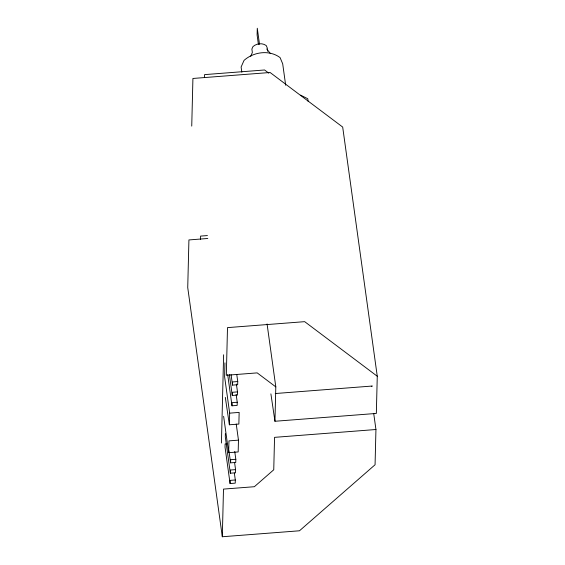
<?xml version="1.0" encoding="UTF-8"?>
<svg xmlns="http://www.w3.org/2000/svg" width="565" height="565" viewBox="0 0 565 565"><rect width="100%" height="100%" fill="white"/><g stroke="black" fill="none" stroke-linecap="round" stroke-linejoin="round"><path stroke-width="0.85" d="M191.74 126.108L192.919 78.457L270.098 72.497L342.687 127.069L377.265 376.241L376.339 413.432L274.95 421.264L270.896 393.869M200.497 239.624L200.582 236.092L207.412 235.57M204.523 77.264L204.587 74.622L264.575 69.982L268.806 73.16M221.431 443.024L223.62 354.785M224.955 362.864L224.609 376.756L229.658 413.142L229.369 424.788L238.868 424.054L239.15 412.408L229.658 413.142M375.944 429.513L375.068 464.755L299.485 530.782L222.313 536.75L223.493 489.099L254.363 486.712L273.75 469.783L274.555 437.352L375.944 429.513L373.705 413.411M225.371 433.638L225.294 436.816L230.336 473.202L235.485 472.806L235.563 469.628L234.602 462.7M238.465 440.142L238.176 451.943L228.677 452.678L228.966 440.877L238.465 440.142L236.234 424.04M235.308 479.975L235.231 483.146L230.082 483.548L230.16 480.37L235.308 479.975L234.348 473.039M230.336 473.202L230.421 470.024L235.563 469.628M235.817 459.281L235.739 462.46L230.598 462.855L230.675 459.684L235.817 459.281L234.736 451.484M237.236 402.231L237.152 405.409L232.01 405.804L232.088 402.633L237.236 402.231L236.149 394.434M237.491 391.891L237.413 395.062L232.264 395.465L232.342 392.287L237.491 391.891L236.41 384.094M237.745 381.545L237.667 384.723L232.526 385.118L232.603 381.94L237.745 381.545L236.784 374.616M274.95 421.264L275.805 386.884L267.068 323.936M250.74 56.366L252.35 52.439L251.877 49.049L252.965 46.598C256.524 43.427 262.315 42.636 266.249 45.574L267.217 47.863L267.69 51.253M371.671 386.312L372.286 386.029L275.268 393.53M207.786 238.479L188.922 239.934L187.735 287.585L222.313 536.75M226.826 443.85L225.11 443.984L225.032 447.162L230.082 483.548M300.587 95.139L307.756 98.741L308.116 101.319M377.265 376.241L304.669 321.662L227.497 327.622L226.318 375.273L257.188 372.886L275.805 386.884M266.722 48.964L270.473 53.633M225.315 397.386L229.369 424.788M285.671 85.266L282.691 63.796L280.071 57.588C269.406 49.642 253.706 51.782 244.052 60.377L241.107 67.009L241.82 72.165M259.512 44.352L257.28 28.25L257.11 35.009L258.403 44.331M231.078 374.722L232.526 385.118M229.383 374.673L232.264 395.465M227.681 374.623L232.01 405.804M228.91 450.729L230.598 462.855M223.627 416.292L228.677 452.678"/></g></svg>
